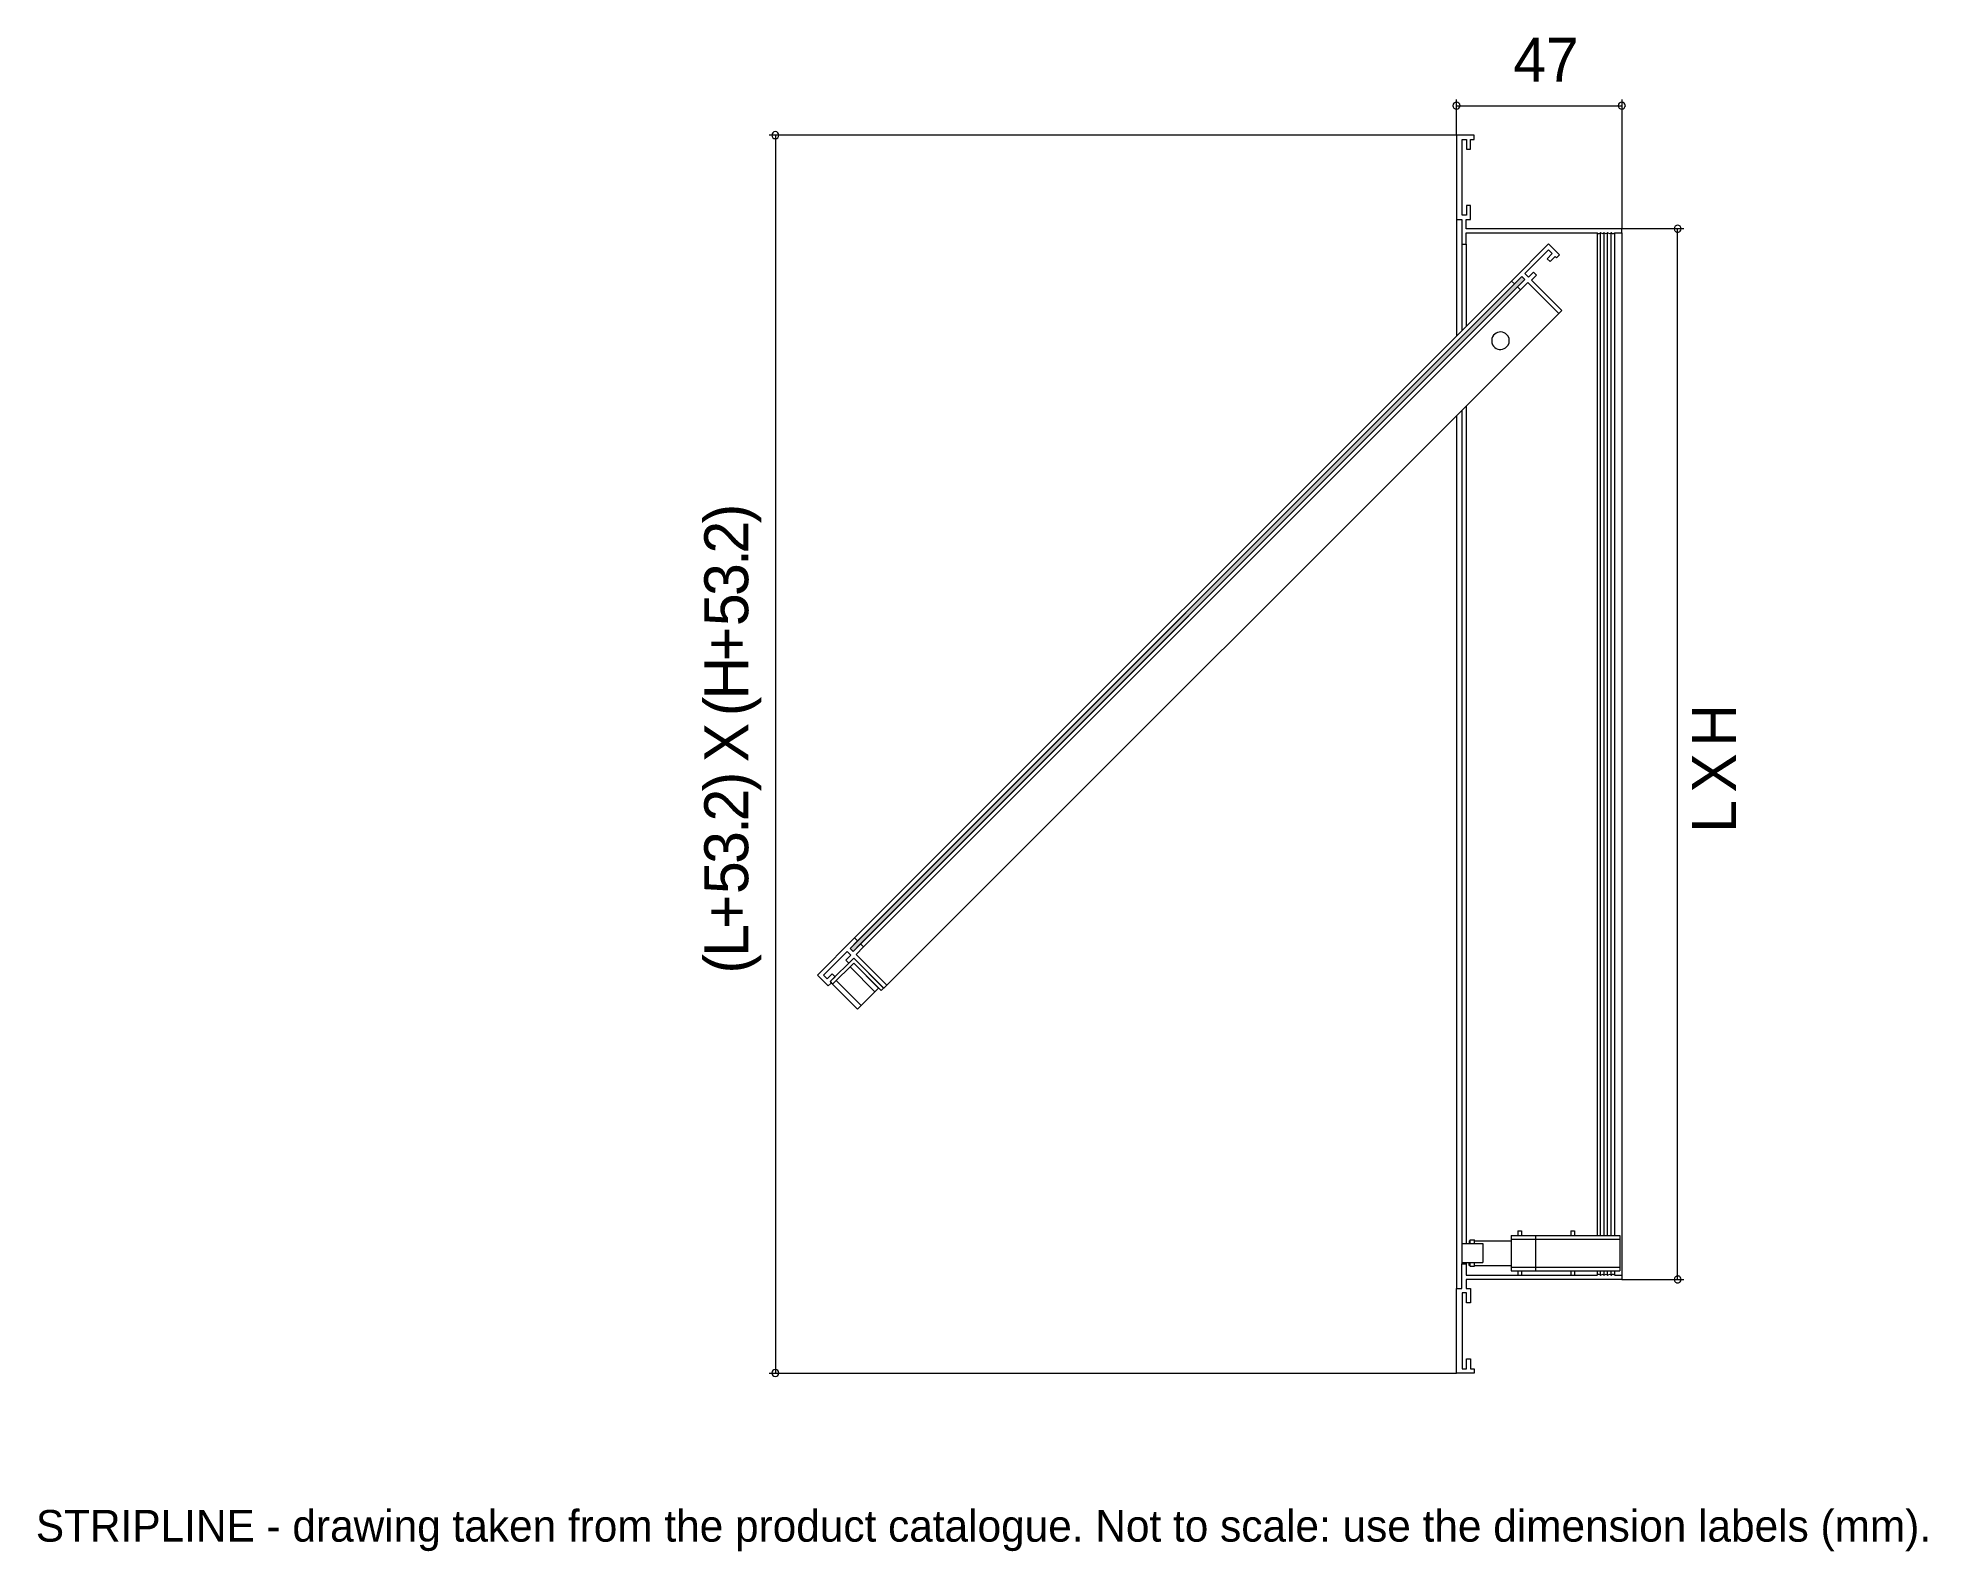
# Model space of a CAD drawing. Extents: x 0 to 239, y -13 to 178.
import ezdxf

# ---------------------------------------------------------------- set-up
doc = ezdxf.new("R2010")
doc.units = 0
for name, color, linetype in [('FILL', 8, 'Continuous'), ('GEOMETRY', 7, 'Continuous'), ('NOTE', 1, 'Continuous'), ('TEXT', 7, 'Continuous')]:
    doc.layers.add(name, color=color, linetype=linetype)

msp = doc.modelspace()

# ---------------------------------------------------------------- hatches: boundary and pattern name
at = {"layer": 'FILL'}
for points in [[(187.65, 147.75), (102.82, 62.91), (103.19, 62.54)], [(187.65, 147.75), (188.03, 147.37), (103.19, 62.54)], [(103.19, 62.54), (102.82, 62.91)]]:
    msp.add_hatch(color=7, dxfattribs=at).paths.add_polyline_path(points)

# ---------------------------------------------------------------- linework, layer by layer
at = {"layer": 'GEOMETRY', "lineweight": 13}
for points in [[(179.85, 169.32), (179.8, 169.51), (179.71, 169.65), (179.57, 169.74), (179.4, 169.77), (179.21, 169.74), (179.07, 169.65), (178.98, 169.51), (178.95, 169.32), (178.98, 169.16), (179.07, 169.01), (179.21, 168.92), (179.4, 168.9), (179.57, 168.92), (179.71, 169.01), (179.8, 169.16), (179.85, 169.32)], [(200.72, 169.32), (200.67, 169.51), (200.58, 169.65), (200.43, 169.74), (200.27, 169.77), (200.11, 169.74), (199.94, 169.65), (199.85, 169.51), (199.82, 169.32), (199.85, 169.16), (199.94, 169.01), (200.11, 168.92), (200.27, 168.9), (200.43, 168.92), (200.58, 169.01), (200.67, 169.16), (200.72, 169.32)], [(93.81, 165.61), (93.79, 165.77), (93.7, 165.91), (93.56, 166.01), (93.39, 166.05), (93.21, 166.01), (93.06, 165.91), (92.97, 165.77), (92.95, 165.61), (92.97, 165.44), (93.06, 165.28), (93.21, 165.18), (93.39, 165.16), (93.56, 165.18), (93.7, 165.28), (93.79, 165.44), (93.81, 165.61)], [(207.77, 153.79), (207.74, 153.95), (207.65, 154.11), (207.48, 154.21), (207.32, 154.23), (207.16, 154.21), (207.01, 154.11), (206.92, 153.95), (206.87, 153.79), (206.92, 153.62), (206.97, 153.55), (207.01, 153.49), (207.07, 153.44), (207.12, 153.4), (207.18, 153.37), (207.24, 153.35), (207.31, 153.35), (207.37, 153.35), (207.44, 153.37), (207.51, 153.39), (207.58, 153.43), (207.65, 153.48), (207.74, 153.62), (207.77, 153.79)], [(187.46, 146.05), (188.4, 147), (192.3, 143.09), (192.68, 143.47), (188.87, 147.28), (189.51, 147.91), (189.13, 148.29), (188.5, 147.65), (188.03, 148.12), (191.01, 151.11), (191.48, 150.64), (190.85, 150), (191.22, 149.63), (191.86, 150.26), (192.02, 150.1), (192.4, 150.47), (191.01, 151.86), (186.33, 147.18), (186.71, 146.81), (187.65, 147.75), (188.03, 147.37), (187.09, 146.43), (187.46, 146.05)], [(186.05, 139.64), (186.03, 139.92), (185.91, 140.2), (185.77, 140.39), (185.6, 140.54), (185.41, 140.65), (185.21, 140.72), (185, 140.75), (184.79, 140.74), (184.59, 140.7), (184.39, 140.61), (184.22, 140.49), (184.07, 140.34), (183.95, 140.15), (183.87, 139.92), (183.84, 139.64), (183.87, 139.36), (183.96, 139.13), (184.08, 138.94), (184.23, 138.79), (184.41, 138.67), (184.6, 138.59), (184.8, 138.55), (185.01, 138.54), (185.22, 138.57), (185.42, 138.65), (185.6, 138.76), (185.77, 138.91), (185.91, 139.1), (186.03, 139.36), (186.05, 139.64)], [(104.51, 63.1), (103.57, 62.16), (107.45, 58.26), (107.07, 57.88), (103.29, 61.69), (102.65, 61.06), (102.28, 61.43), (102.91, 62.07), (102.44, 62.54), (99.45, 59.55), (99.93, 59.08), (100.56, 59.69), (100.94, 59.32), (100.3, 58.71), (100.44, 58.54), (100.07, 58.17), (98.7, 59.55), (103.38, 64.23), (103.76, 63.85), (102.82, 62.91), (103.19, 62.54), (104.13, 63.48), (104.51, 63.1)], [(207.77, 21.11), (207.74, 21.27), (207.65, 21.41), (207.59, 21.47), (207.52, 21.51), (207.45, 21.54), (207.38, 21.55), (207.32, 21.56), (207.25, 21.55), (207.18, 21.53), (207.12, 21.5), (207.06, 21.46), (207.01, 21.41), (206.96, 21.35), (206.92, 21.27), (206.87, 21.11), (206.92, 20.94), (206.96, 20.87), (207.01, 20.81), (207.07, 20.76), (207.12, 20.72), (207.18, 20.69), (207.24, 20.67), (207.31, 20.67), (207.37, 20.67), (207.44, 20.69), (207.51, 20.71), (207.58, 20.75), (207.65, 20.8), (207.74, 20.94), (207.77, 21.11)], [(93.81, 9.29), (93.79, 9.47), (93.7, 9.61), (93.56, 9.71), (93.39, 9.73), (93.21, 9.71), (93.06, 9.61), (92.97, 9.47), (92.95, 9.29), (92.97, 9.12), (93.06, 8.98), (93.21, 8.89), (93.39, 8.86), (93.56, 8.89), (93.7, 8.98), (93.79, 9.12), (93.81, 9.29)]]:
    msp.add_lwpolyline(points, close=True, dxfattribs=at)
for points in [[(179.4, 165.61), (179.4, 170.12)], [(200.27, 170.12), (200.27, 153.79)], [(179.4, 169.32), (200.27, 169.32)], [(179.4, 165.61), (92.59, 165.61)], [(93.39, 165.61), (93.39, 9.29)], [(180.6, 153.79), (180.6, 154.94), (181.16, 154.94), (181.16, 156.72), (180.65, 156.72), (180.65, 155.48), (180.11, 155.48), (180.11, 165.07), (180.65, 165.07), (180.65, 163.82), (181.16, 163.82), (181.16, 165.07), (181.61, 165.07), (181.61, 165.61), (179.4, 165.61), (179.4, 154.94), (180.06, 154.94), (180.06, 151.84), (180.6, 151.84), (180.6, 153.27), (197.14, 153.27), (197.29, 153.18), (197.43, 153.18), (197.57, 153.25)], [(179.4, 154.94), (179.4, 140.25)], [(198.95, 153.25), (199.1, 153.18), (199.24, 153.18), (199.38, 153.27), (200.27, 153.27), (200.27, 153.79), (180.6, 153.79)], [(181.09, 153.27), (182.83, 153.27)], [(197.14, 153.27), (197.14, 26.65)], [(197.64, 153.25), (197.57, 153.25)], [(197.59, 26.65), (197.59, 153.25)], [(197.64, 153.25), (197.83, 153.18), (198.01, 153.25)], [(198.06, 153.25), (198.01, 153.25)], [(198.04, 26.65), (198.04, 153.25)], [(198.06, 153.25), (198.27, 153.18), (198.46, 153.25)], [(198.51, 153.25), (198.46, 153.25)], [(198.48, 26.65), (198.48, 153.25)], [(198.51, 153.25), (198.72, 153.18), (198.91, 153.25)], [(198.95, 153.25), (198.91, 153.25)], [(198.93, 26.65), (198.93, 153.25)], [(199.38, 26.65), (199.38, 153.27)], [(208.12, 153.79), (200.27, 153.79)], [(200.27, 153.27), (200.27, 21.65)], [(207.32, 21.11), (207.32, 153.79)], [(180.06, 151.84), (180.06, 140.91)], [(180.6, 151.84), (180.6, 141.45)], [(187.65, 147.75), (102.82, 62.91), (103.19, 62.54)], [(187.65, 147.75), (188.03, 147.37), (103.19, 62.54)], [(186.33, 147.18), (103.38, 64.23)], [(186.71, 146.81), (103.76, 63.85)], [(187.09, 146.43), (104.13, 63.48)], [(187.46, 146.05), (104.51, 63.1)], [(192.3, 143.09), (107.45, 58.26)], [(180.6, 131.39), (180.6, 25.64)], [(179.4, 130.19), (179.4, 19.96)], [(180.06, 130.87), (180.06, 23.06)], [(102.82, 62.91), (103.19, 62.54)], [(100.3, 58.71), (103.29, 61.69)], [(100.61, 58.38), (103.29, 61.06)], [(102.82, 60.59), (105.94, 57.44)], [(103.29, 61.69), (107.05, 57.91)], [(107.05, 57.91), (106.74, 57.6), (103.29, 61.06)], [(103.29, 61.06), (106.41, 57.91)], [(100.3, 58.71), (100.61, 58.38), (103.76, 55.25)], [(101.08, 58.85), (104.22, 55.72)], [(103.76, 55.25), (106.41, 57.91)], [(186.29, 26.65), (186.29, 22.21)], [(186.29, 26.65), (200.04, 26.65)], [(187.16, 27.24), (187.16, 26.65)], [(187.16, 27.24), (187.6, 27.24)], [(187.6, 27.24), (187.6, 26.65)], [(189.39, 26.65), (189.39, 22.21)], [(193.83, 27.24), (193.83, 26.65)], [(193.83, 27.24), (194.28, 27.24)], [(194.28, 27.24), (194.28, 26.65)], [(200.04, 26.65), (200.04, 22.21)], [(180.06, 25.64), (182.72, 25.64)], [(181, 25.99), (181.12, 25.99)], [(181, 25.99), (181, 25.64)], [(181.12, 26.09), (181.66, 26.09)], [(181.12, 25.64), (181.12, 26.09)], [(181.66, 25.64), (181.66, 26.09)], [(181.66, 25.99), (186.29, 25.99)], [(182.72, 25.64), (182.72, 23.25)], [(186.29, 26.21), (200.04, 26.21)], [(180.6, 21.11), (180.6, 19.96), (181.16, 19.96), (181.16, 18.17), (180.65, 18.17), (180.65, 19.42), (180.11, 19.42), (180.11, 9.83), (180.65, 9.83), (180.65, 11.07), (181.16, 11.07), (181.16, 9.83), (181.61, 9.83), (181.61, 9.29), (179.4, 9.29), (179.4, 19.96), (180.06, 19.96), (180.06, 23.06), (180.6, 23.06), (180.6, 21.65), (197.14, 21.65)], [(180.06, 23.24), (182.72, 23.24)], [(180.6, 23.24), (180.6, 23.06)], [(199.38, 21.65), (200.27, 21.65), (200.27, 21.11), (180.6, 21.11)], [(181, 22.89), (181, 23.25)], [(181, 22.89), (181.12, 22.89)], [(181.12, 22.8), (181.66, 22.8), (181.66, 23.24)], [(181.12, 22.8), (181.12, 23.24)], [(181.66, 22.89), (186.29, 22.89)], [(186.29, 22.66), (200.04, 22.66)], [(186.29, 22.66), (200.04, 22.66)], [(186.29, 22.21), (200.04, 22.21)], [(187.16, 22.21), (187.16, 21.65)], [(187.6, 22.21), (187.6, 21.65)], [(193.83, 22.21), (193.83, 21.65)], [(194.28, 22.21), (194.28, 21.65)], [(197.14, 22.21), (197.14, 21.65)], [(197.57, 21.67), (197.43, 21.72), (197.29, 21.72), (197.14, 21.65)], [(197.57, 21.67), (197.59, 21.65), (197.64, 21.67)], [(197.59, 21.65), (197.59, 22.21)], [(198.01, 21.67), (197.83, 21.74), (197.64, 21.67)], [(198.01, 21.67), (198.04, 21.65), (198.06, 21.67)], [(198.04, 21.65), (198.04, 22.21)], [(198.46, 21.67), (198.27, 21.74), (198.06, 21.67)], [(198.46, 21.67), (198.48, 21.65), (198.51, 21.67)], [(198.48, 21.65), (198.48, 22.21)], [(198.91, 21.67), (198.72, 21.74), (198.51, 21.67)], [(198.91, 21.67), (198.93, 21.65), (198.95, 21.67)], [(198.93, 21.65), (198.93, 22.21)], [(199.38, 21.65), (199.24, 21.72), (199.1, 21.72), (198.95, 21.67)], [(199.38, 21.65), (199.38, 22.21)], [(200.27, 21.11), (208.12, 21.11)], [(92.59, 9.29), (179.4, 9.29)]]:
    msp.add_lwpolyline(points, dxfattribs=at)

# ---------------------------------------------------------------- texts
at = {"layer": 'NOTE'}
msp.add_text('STRIPLINE - drawing taken from the product catalogue. Not to scale: use the dimension labels (mm).', height=4, dxfattribs=at).set_placement((0, -12))
at = {"layer": 'TEXT'}
msp.add_text('47', height=5.549, dxfattribs=at).set_placement((186.57, 172.34))
for s, p in [(')', (89.96, 116.58)), ('2', (89.96, 112.77)), ('.', (89.96, 111.23)), ('3', (89.96, 107.42)), ('5', (89.96, 103.61)), ('+', (89.96, 99.19)), ('H', (89.96, 94.35)), ('(', (89.96, 92.24)), ('H', (214.7, 88.4)), ('X', (89.96, 86.43)), ('X', (214.7, 82.59)), (')', (89.96, 82.74)), ('2', (89.96, 78.94)), ('L', (214.7, 77.51)), ('.', (89.96, 77.4)), ('3', (89.96, 73.59)), ('5', (89.96, 69.78)), ('+', (89.96, 65.36)), ('L', (89.96, 61.85)), ('(', (89.96, 59.74))]:
    msp.add_text(s, height=5.55, rotation=90, dxfattribs=at).set_placement(p)

doc.saveas('drawing.dxf')
